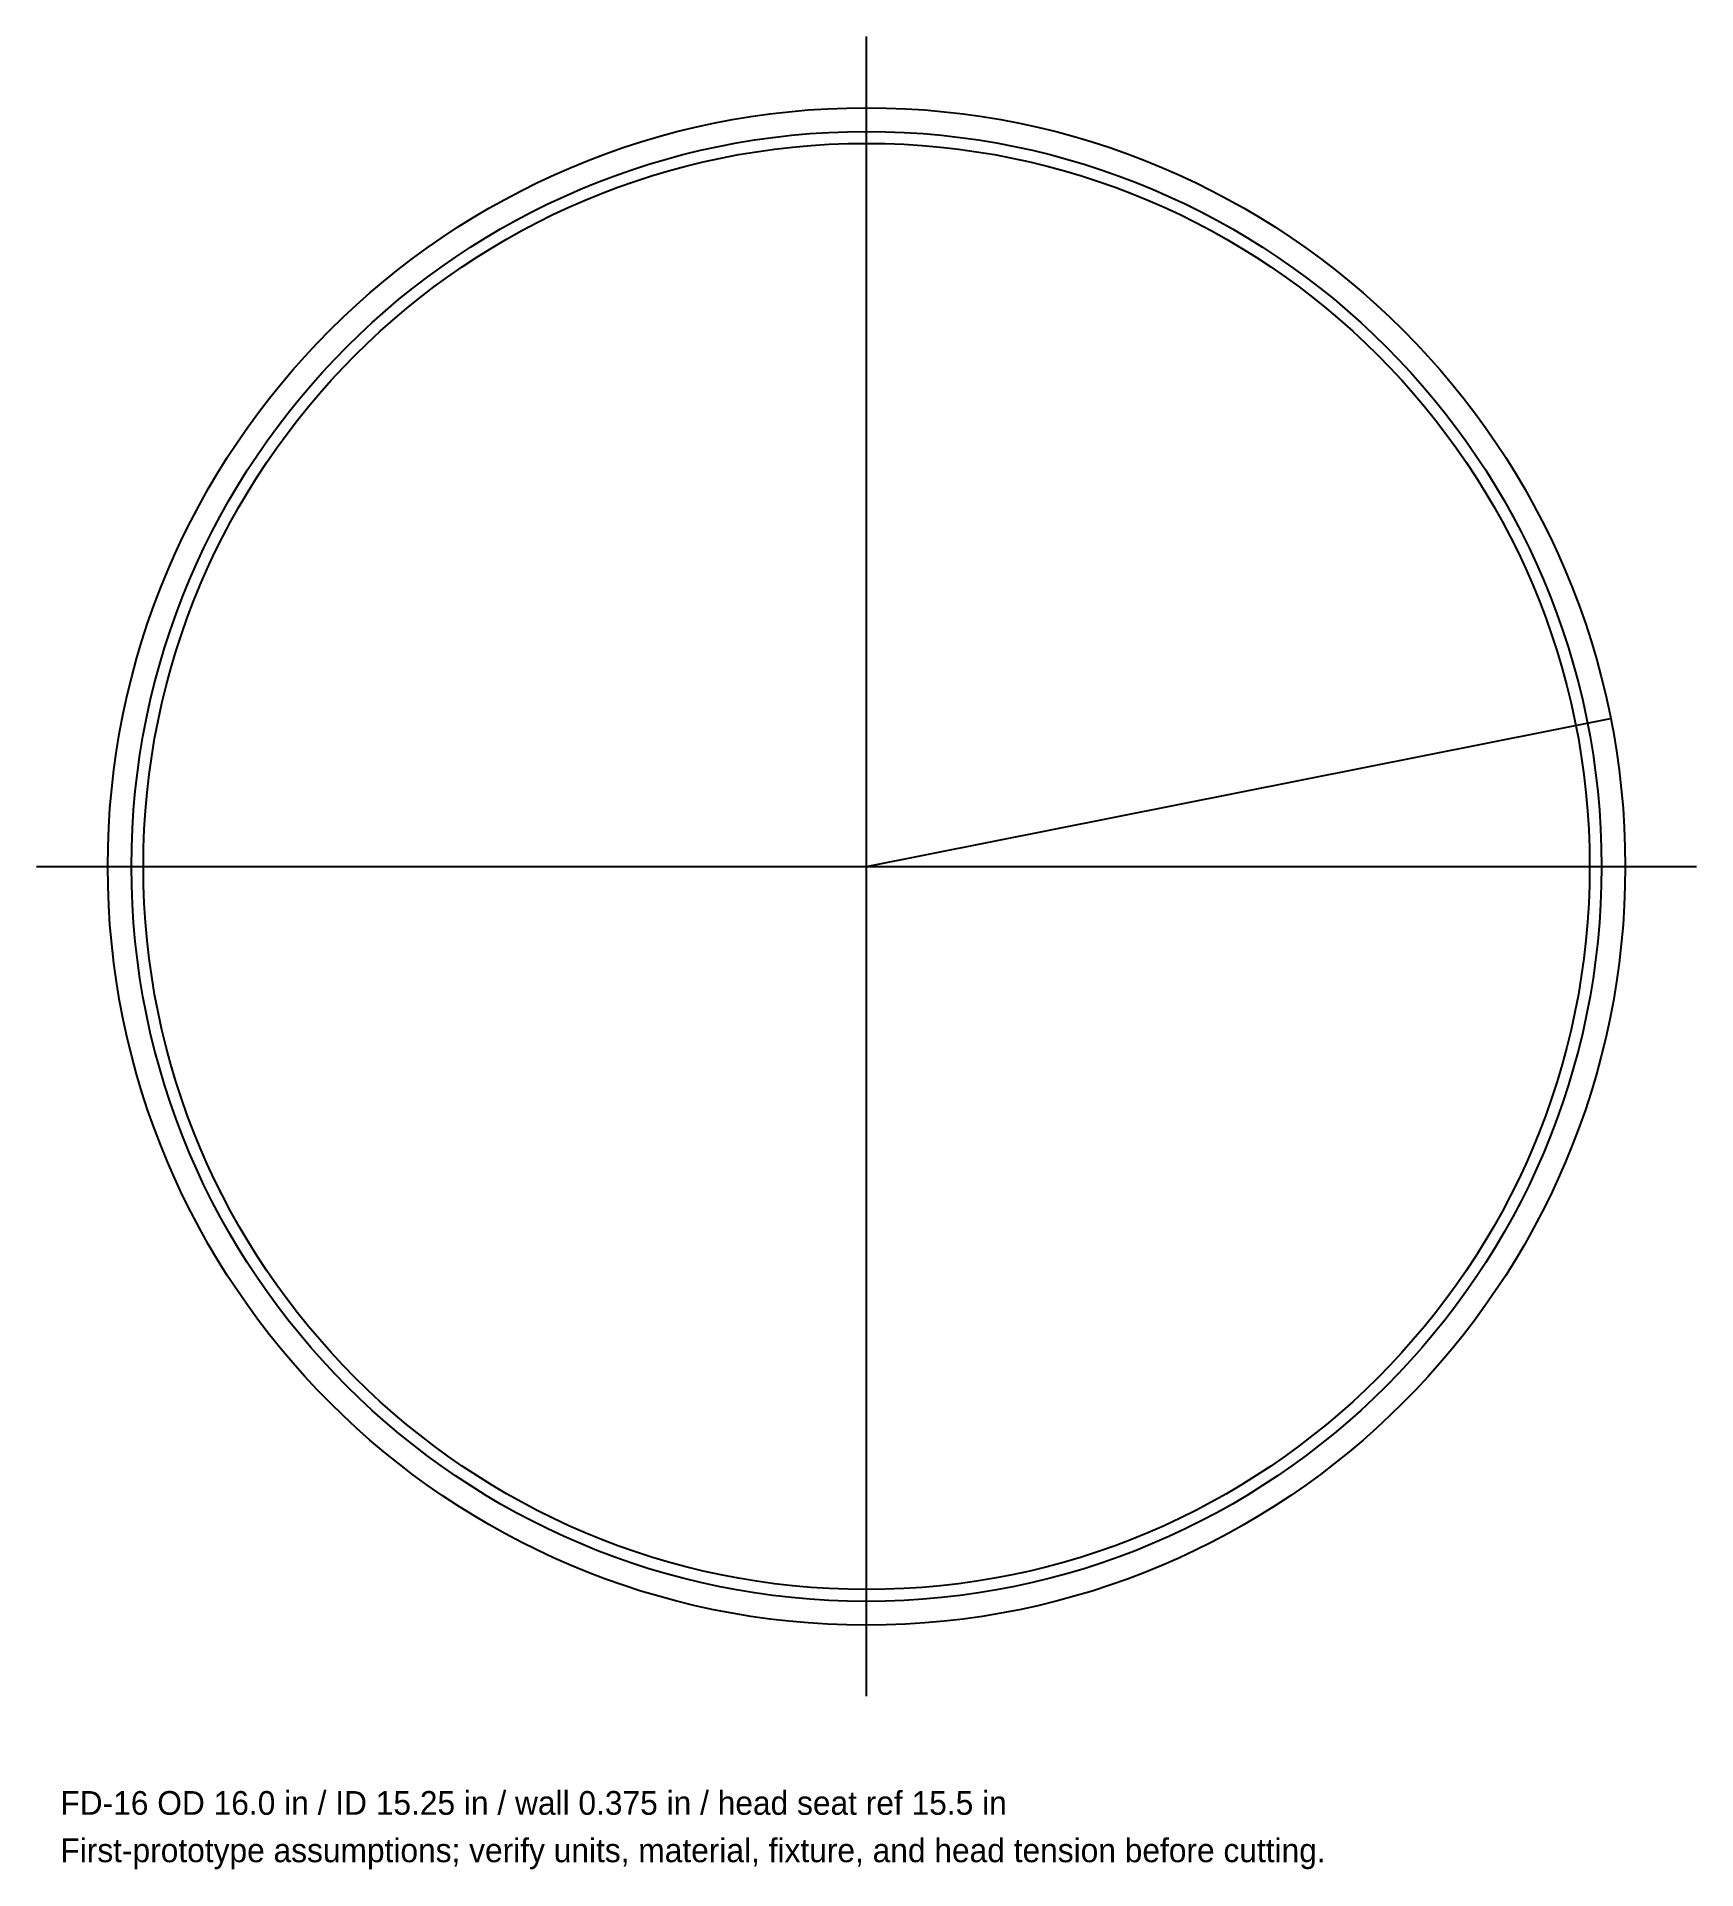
# Model space of a CAD drawing. Header units: inches. Extents: x -8.8 to 8.8, y -10.6 to 8.8.
import ezdxf

# ---------------------------------------------------------------- set-up
doc = ezdxf.new("R2010")
doc.units = ezdxf.units.IN

msp = doc.modelspace()

# ---------------------------------------------------------------- linework, layer by layer
at = {"layer": 'DATUM'}
for p, q in [((0, -8.75), (0, 8.75)), ((-8.75, 0), (8.75, 0))]:
    msp.add_line(p, q, dxfattribs=at)
at = {"layer": 'HEAD_SEAT_REFERENCE'}
msp.add_circle((0, 0), 7.75, dxfattribs=at)
at = {"layer": 'HOOP_INNER'}
msp.add_circle((0, 0), 7.625, dxfattribs=at)
at = {"layer": 'HOOP_OUTER'}
msp.add_circle((0, 0), 8, dxfattribs=at)
at = {"layer": 'STAVE_REFERENCE'}
for q in [(7.846, 1.561), (8, 0)]:
    msp.add_line((0, 0), q, dxfattribs=at)

# ---------------------------------------------------------------- texts
at = {"layer": 'NOTES'}
for s, p in [('FD-16 OD 16.0 in / ID 15.25 in / wall 0.375 in / head seat ref 15.5 in', (-8.5, -10)), ('First-prototype assumptions; verify units, material, fixture, and head tension before cutting.', (-8.5, -10.5))]:
    msp.add_text(s, height=0.25, dxfattribs=at).set_placement(p)

doc.saveas('drawing.dxf')
